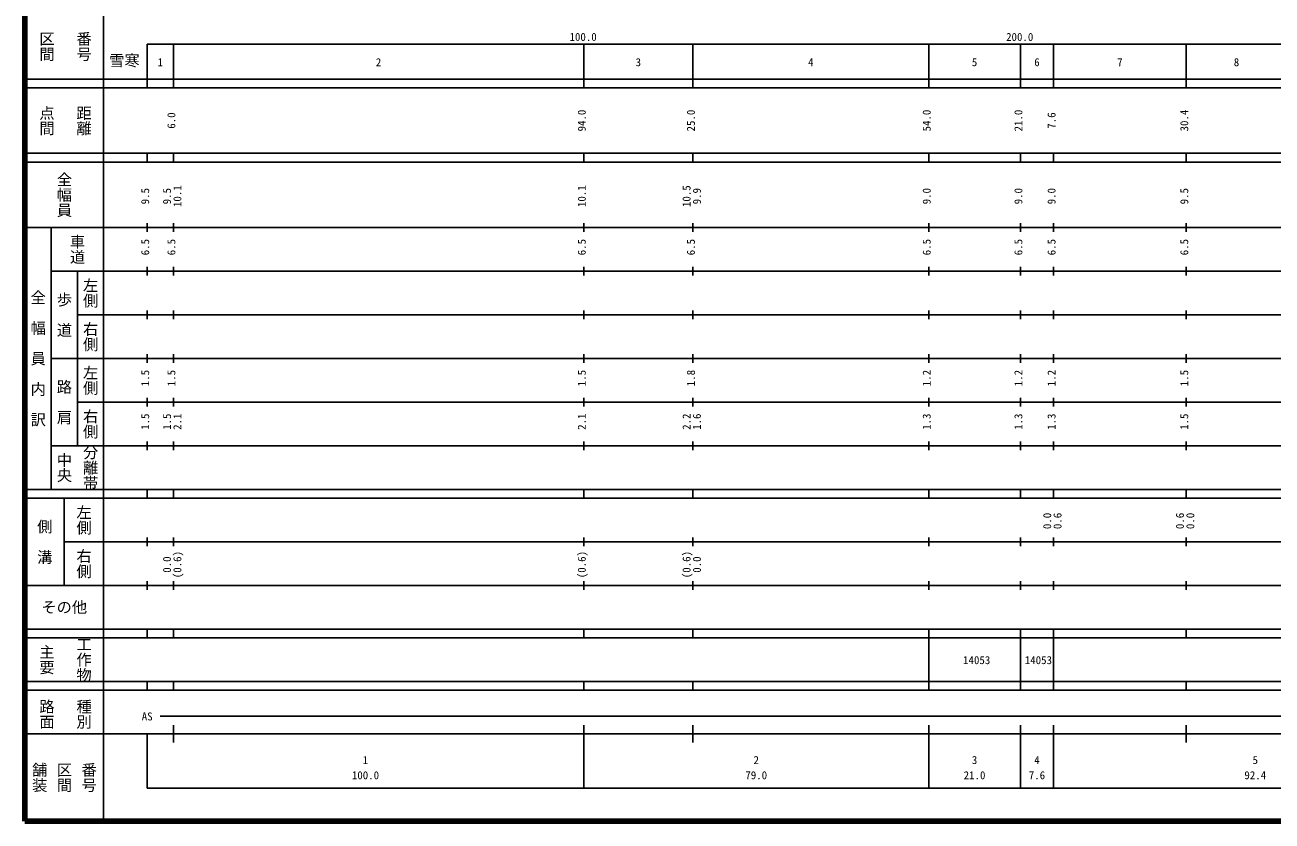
# Model space of a CAD drawing. Units: millimetres on the paper, enlarged 1000 times. Extents: x 40000 to 680000, y 20000 to 380000.
# Drawn here: x 40000 to 325644, y 20000 to 202409 of the extents above; entities that cross this region are included whole.
import ezdxf
from ezdxf.enums import TextEntityAlignment as Align

# ---------------------------------------------------------------- set-up
doc = ezdxf.new("R2010")
doc.units = ezdxf.units.MM
doc.header["$LTSCALE"] = 1000
doc.layers.add('M-TTL', color=7, linetype='Continuous', lineweight=13)
doc.layers.add('M-TTL-BAND', color=7, linetype='Continuous', lineweight=25)
doc.styles.add('@ＭＳ ゴシック', font='')
doc.styles.add('ＭＳ ゴシック', font='')
doc.styles.get('@ＭＳ ゴシック').set_extended_font_data('@MS Gothic')
doc.styles.get('ＭＳ ゴシック').set_extended_font_data('MS Gothic')

msp = doc.modelspace()

# ---------------------------------------------------------------- linework, layer by layer
at = {"layer": 'M-TTL', "color": 2, "lineweight": 140}
for p, q in [((40000, 380000), (40000, 20000)), ((40000, 20000), (680000, 20000))]:
    msp.add_line(p, q, dxfattribs=at)
at = {"layer": 'M-TTL-BAND'}
for p, q in [((58000, 370000), (58000, 20000)), ((68000, 198000), (579000, 198000)), ((68000, 198000), (68000, 188000)), ((74000, 188000), (74000, 198000)), ((168000, 188000), (168000, 198000)), ((193000, 188000), (193000, 198000)), ((247000, 188000), (247000, 198000)), ((268000, 188000), (268000, 198000)), ((275600, 188000), (275600, 198000)), ((306000, 188000), (306000, 198000)), ((40000, 190000), (579000, 190000)), ((40000, 188000), (579000, 188000)), ((40000, 173000), (579000, 173000)), ((68000, 171000), (68000, 173000)), ((74000, 171000), (74000, 173000)), ((168000, 171000), (168000, 173000)), ((193000, 171000), (193000, 173000)), ((247000, 171000), (247000, 173000)), ((268000, 171000), (268000, 173000)), ((275600, 171000), (275600, 173000)), ((306000, 171000), (306000, 173000)), ((40000, 171000), (579000, 171000)), ((40000, 156000), (579000, 156000)), ((46000, 96000), (46000, 156000)), ((68000, 155000), (68000, 157000)), ((74000, 155000), (74000, 157000)), ((168000, 155000), (168000, 157000)), ((193000, 155000), (193000, 157000)), ((247000, 155000), (247000, 157000)), ((268000, 155000), (268000, 157000)), ((275600, 155000), (275600, 157000)), ((306000, 155000), (306000, 157000)), ((46000, 146000), (579000, 146000)), ((52000, 146000), (52000, 106000)), ((68000, 145000), (68000, 147000)), ((74000, 145000), (74000, 147000)), ((168000, 145000), (168000, 147000)), ((193000, 145000), (193000, 147000)), ((247000, 145000), (247000, 147000)), ((268000, 145000), (268000, 147000)), ((275600, 145000), (275600, 147000)), ((306000, 145000), (306000, 147000)), ((52000, 136000), (579000, 136000)), ((68000, 135000), (68000, 137000)), ((74000, 135000), (74000, 137000)), ((168000, 135000), (168000, 137000)), ((193000, 135000), (193000, 137000)), ((247000, 135000), (247000, 137000)), ((268000, 135000), (268000, 137000)), ((275600, 135000), (275600, 137000)), ((306000, 135000), (306000, 137000)), ((46000, 126000), (579000, 126000)), ((68000, 125000), (68000, 127000)), ((74000, 125000), (74000, 127000)), ((168000, 125000), (168000, 127000)), ((193000, 125000), (193000, 127000)), ((247000, 125000), (247000, 127000)), ((268000, 125000), (268000, 127000)), ((275600, 125000), (275600, 127000)), ((306000, 125000), (306000, 127000)), ((52000, 116000), (579000, 116000)), ((68000, 115000), (68000, 117000)), ((74000, 115000), (74000, 117000)), ((168000, 115000), (168000, 117000)), ((193000, 115000), (193000, 117000)), ((247000, 115000), (247000, 117000)), ((268000, 115000), (268000, 117000)), ((275600, 115000), (275600, 117000)), ((306000, 115000), (306000, 117000)), ((46000, 106000), (579000, 106000)), ((68000, 105000), (68000, 107000)), ((74000, 105000), (74000, 107000)), ((168000, 105000), (168000, 107000)), ((193000, 105000), (193000, 107000)), ((247000, 105000), (247000, 107000)), ((268000, 105000), (268000, 107000)), ((275600, 105000), (275600, 107000)), ((306000, 105000), (306000, 107000)), ((40000, 96000), (579000, 96000)), ((68000, 94000), (68000, 96000)), ((74000, 94000), (74000, 96000)), ((168000, 94000), (168000, 96000)), ((193000, 94000), (193000, 96000)), ((247000, 94000), (247000, 96000)), ((268000, 94000), (268000, 96000)), ((275600, 94000), (275600, 96000)), ((306000, 94000), (306000, 96000)), ((40000, 94000), (579000, 94000)), ((49000, 94000), (49000, 74000)), ((49000, 84000), (579000, 84000)), ((68000, 83000), (68000, 85000)), ((74000, 83000), (74000, 85000)), ((168000, 83000), (168000, 85000)), ((193000, 83000), (193000, 85000)), ((247000, 83000), (247000, 85000)), ((268000, 83000), (268000, 85000)), ((275600, 83000), (275600, 85000)), ((306000, 83000), (306000, 85000)), ((68000, 73000), (68000, 75000)), ((74000, 73000), (74000, 75000)), ((168000, 73000), (168000, 75000)), ((193000, 73000), (193000, 75000)), ((247000, 73000), (247000, 75000)), ((268000, 73000), (268000, 75000)), ((275600, 73000), (275600, 75000)), ((306000, 73000), (306000, 75000)), ((40000, 74000), (579000, 74000)), ((40000, 64000), (579000, 64000)), ((68000, 62000), (68000, 64000)), ((74000, 62000), (74000, 64000)), ((168000, 62000), (168000, 64000)), ((193000, 62000), (193000, 64000)), ((247000, 62000), (247000, 64000)), ((268000, 62000), (268000, 64000)), ((275600, 62000), (275600, 64000)), ((306000, 62000), (306000, 64000)), ((40000, 62000), (579000, 62000)), ((247000, 52000), (247000, 62000)), ((268000, 52000), (268000, 62000)), ((268000, 52000), (268000, 62000)), ((275600, 52000), (275600, 62000)), ((40000, 52000), (579000, 52000)), ((68000, 50000), (68000, 52000)), ((74000, 50000), (74000, 52000)), ((168000, 50000), (168000, 52000)), ((193000, 50000), (193000, 52000)), ((247000, 50000), (247000, 52000)), ((268000, 50000), (268000, 52000)), ((275600, 50000), (275600, 52000)), ((306000, 50000), (306000, 52000)), ((40000, 50000), (579000, 50000)), ((71000, 44000), (565000, 44000)), ((40000, 40000), (579000, 40000)), ((68000, 40000), (68000, 27500)), ((74000, 38000), (74000, 42000)), ((168000, 27500), (168000, 42000)), ((193000, 38000), (193000, 42000)), ((247000, 27500), (247000, 42000)), ((268000, 27500), (268000, 42000)), ((275600, 27500), (275600, 42000)), ((306000, 38000), (306000, 42000)), ((68000, 27500), (579000, 27500))]:
    msp.add_line(p, q, dxfattribs=at)

# ---------------------------------------------------------------- texts
at = {"layer": 'M-TTL-BAND', "style": '@ＭＳ ゴシック'}
for s, p in [('区間', (45000, 197500)), ('番号', (53500, 197500)), ('点間', (45000, 180500)), ('距離', (53500, 180500)), ('全幅員', (49000, 163500)), ('車道', (52000, 151000)), ('左側', (55000, 141000)), ('全\u3000幅\u3000員\u3000内\u3000訳', (43000, 126000)), ('歩\u3000道', (49000, 136000)), ('右側', (55000, 131000)), ('左側', (55000, 121000)), ('路\u3000肩', (49000, 116000)), ('右側', (55000, 111000)), ('分離帯', (55000, 101000)), ('中央', (49000, 101000)), ('左側', (53500, 89000)), ('側\u3000溝', (44500, 84000)), ('右側', (53500, 79000)), ('主要', (45000, 57000)), ('工作物', (53500, 57000)), ('路面', (45000, 44500)), ('種別', (53500, 44500)), ('舗装', (43333, 30000)), ('区間', (49000, 30000)), ('番号', (54667, 30000))]:
    msp.add_text(s, height=2566, rotation=270, dxfattribs=at).set_placement(p, align=Align.MIDDLE_CENTER)
at = {"layer": 'M-TTL-BAND', "style": 'ＭＳ ゴシック'}
for s, p in [('100.0', (167844, 198195)), ('200.0', (267844, 198195)), ('1', (71000, 192405)), ('2', (121000, 192405)), ('3', (180500, 192405)), ('4', (220000, 192405)), ('5', (257500, 192405)), ('6', (271800, 192405)), ('7', (290800, 192405)), ('8', (317500, 192405)), ('AS', (68000, 42500)), ('1', (118000, 32523)), ('2', (207500, 32523)), ('3', (257500, 32523)), ('4', (271800, 32523)), ('5', (321800, 32523)), ('100.0', (118000, 29033)), ('79.0', (207500, 29033)), ('21.0', (257500, 29033)), ('7.6', (271800, 29033)), ('92.4', (321800, 29033))]:
    msp.add_text(s, height=1833, dxfattribs=at).set_placement(p, align=Align.BOTTOM_CENTER)
for s, p in [('雪寒', (62780, 194245)), ('その他', (49000, 69000))]:
    msp.add_text(s, height=2566, dxfattribs=at).set_placement(p, align=Align.MIDDLE_CENTER)
for s, p in [('94.0', (169000, 180500)), ('25.0', (194000, 180500)), ('54.0', (248000, 180500)), ('21.0', (269000, 180500)), ('30.4', (307000, 180500)), ('6.0', (75000, 180500)), ('7.6', (276600, 180500)), ('9.5', (69000, 163174)), ('9.5', (74000, 163174)), ('10.1', (76370, 163174)), ('10.1', (169000, 163174)), ('10.5', (193000, 163174)), ('9.9', (195370, 163174)), ('9.0', (248000, 163174)), ('9.0', (269000, 163174)), ('9.0', (276600, 163174)), ('9.5', (307000, 163174)), ('6.5', (69000, 151500)), ('6.5', (75000, 151500)), ('6.5', (169000, 151500)), ('6.5', (194000, 151500)), ('6.5', (248000, 151500)), ('6.5', (269000, 151500)), ('6.5', (276600, 151500)), ('6.5', (307000, 151500)), ('1.5', (69000, 121500)), ('1.5', (75000, 121500)), ('1.5', (169000, 121500)), ('1.8', (194000, 121500)), ('1.2', (248000, 121500)), ('1.2', (269000, 121500)), ('1.2', (276600, 121500)), ('1.5', (307000, 121500)), ('1.5', (69000, 111500)), ('1.5', (74000, 111500)), ('2.1', (76370, 111500)), ('2.1', (169000, 111500)), ('2.2', (193000, 111500)), ('1.6', (195370, 111500)), ('1.3', (248000, 111500)), ('1.3', (269000, 111500)), ('1.3', (276600, 111500)), ('1.5', (307000, 111500)), ('0.0', (275600, 88764)), ('0.6', (277970, 88764)), ('0.6', (306000, 88764)), ('0.0', (308370, 88764)), ('0.0', (74000, 78764)), ('(0.6)', (76370, 78764)), ('(0.6)', (169000, 78764)), ('(0.6)', (193000, 78764)), ('0.0', (195370, 78764))]:
    msp.add_text(s, height=1833, rotation=90, dxfattribs=at).set_placement(p, align=Align.BOTTOM_CENTER)
for p in [(254875, 55407), (269008, 55407)]:
    msp.add_text('14053', height=1833, dxfattribs=at).set_placement(p, align=Align.BOTTOM_LEFT)

doc.saveas('drawing.dxf')
